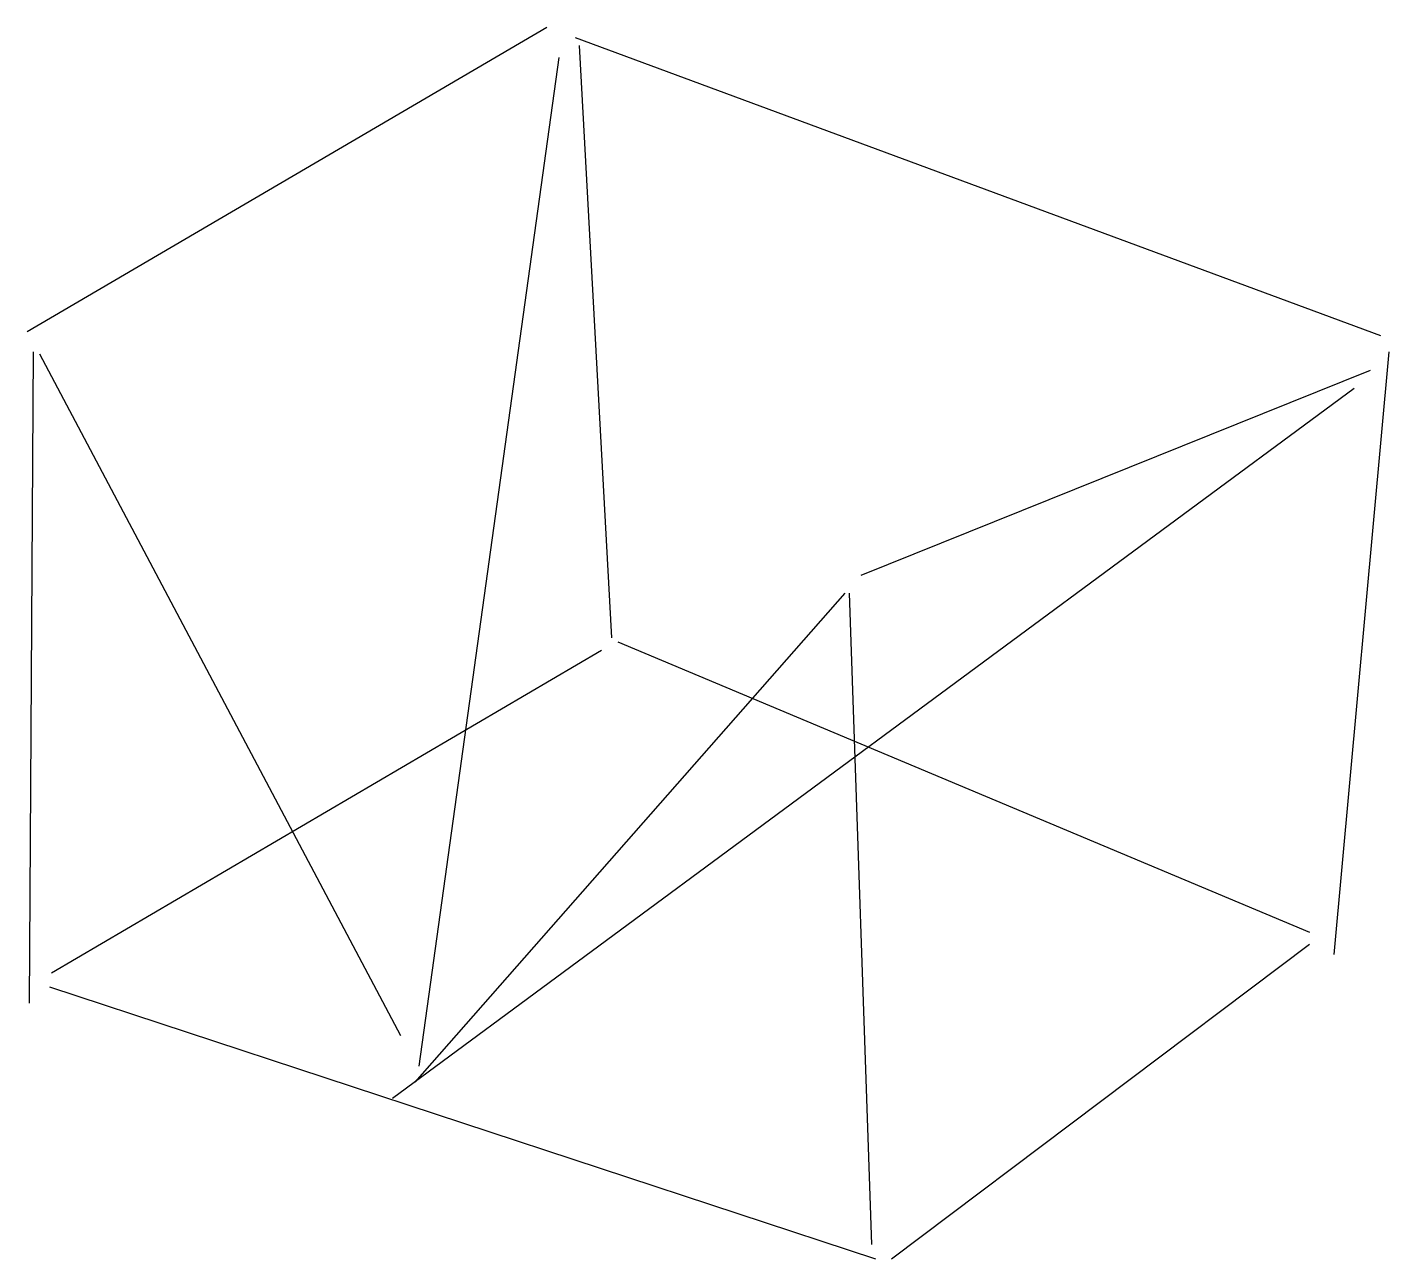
# Model space of a CAD drawing. Header units: metres. Extents: x -104 to 92, y -102 to 75.
import ezdxf

# ---------------------------------------------------------------- set-up
doc = ezdxf.new("R2010")
doc.units = ezdxf.units.M

msp = doc.modelspace()

# ---------------------------------------------------------------- linework, layer by layer
at = {"color": 0, "linetype": 'CONTINUOUS'}
for p, q in [((-103.913565, 31.480126), (-29.294006, 75.202524)), ((-25.213249, 73.74511), (90.505363, 30.897161)), ((-24.630284, 72.57918), (-19.966562, -12.533754)), ((-27.54511, 70.830284), (-47.657413, -74.036593)), ((-103.039117, 28.5653), (-103.622082, -65.000631)), ((-102.164669, 28.273817), (-50.280757, -69.664353)), ((91.671293, 28.5653), (83.801262, -58.005047)), ((15.885804, -3.497792), (89.04795, 25.941956)), ((86.716088, 23.318612), (-51.446688, -78.700315)), ((13.553943, -6.121136), (-48.240379, -76.368454)), ((14.136909, -6.121136), (17.343218, -99.687066)), ((-19.092114, -13.116719), (80.30347, -54.798738)), ((-100.415773, -60.628391), (-21.423975, -14.28265)), ((20.258044, -101.727445), (80.30347, -56.547634)), ((-100.707256, -62.66877), (17.926183, -101.727445))]:
    msp.add_line(p, q, dxfattribs=at)

doc.saveas('drawing.dxf')
